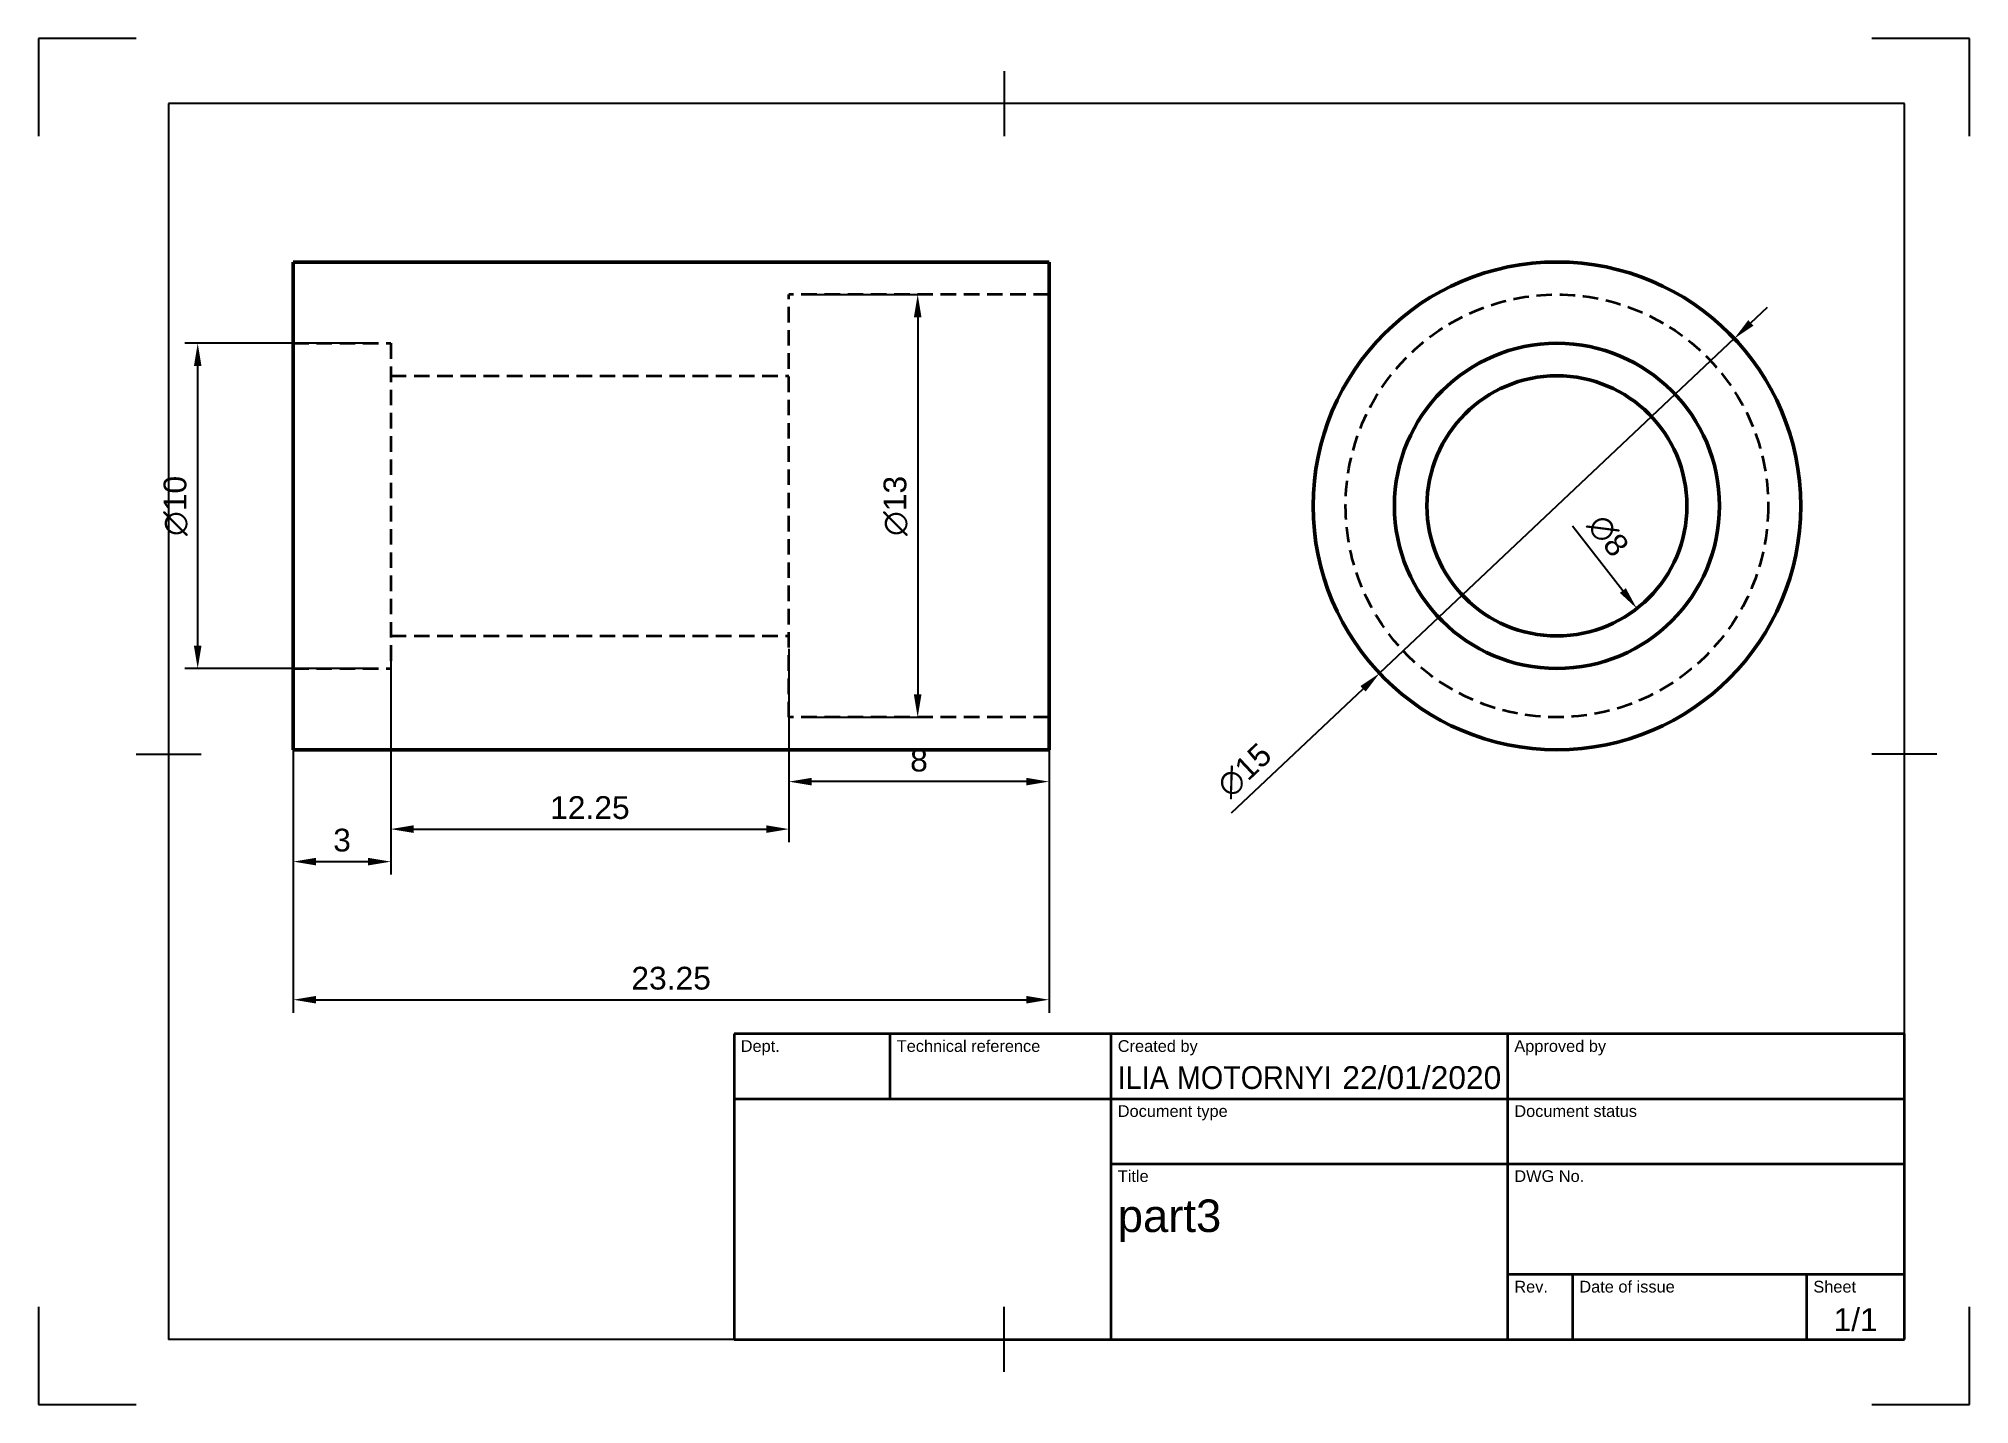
# Model space of a CAD drawing. Header units: millimetres. Extents: x 0 to 297, y 0 to 210.
import ezdxf
from ezdxf.enums import TextEntityAlignment as Align

# ---------------------------------------------------------------- set-up
doc = ezdxf.new("R2010")
doc.units = ezdxf.units.MM
doc.header["$LTSCALE"] = 0.75
doc.linetypes.add('HIDDEN2', pattern=[4.7625, 3.175, -1.5875])
for name, color, linetype, lineweight in [('Border', 7, 'Continuous', 25), ('Dimensions', 7, 'Continuous', 25), ('Hidden', 7, 'HIDDEN2', 35), ('TitleBlock', 7, 'Continuous', 35), ('Visible', 7, 'Continuous', 50)]:
    doc.layers.add(name, color=color, linetype=linetype, lineweight=lineweight)
doc.styles.add('FusionTitle', font='')
doc.styles.get("Standard").update_dxf_attribs({"font": 'arial.ttf'})
doc.styles.get('FusionTitle').set_extended_font_data('Arial Unicode MS')
doc.dimstyles.new('ISO-25', dxfattribs={"dimtxt": 3.5, "dimasz": 3.5, "dimexe": 2, "dimexo": 2, "dimgap": 1.5, "dimtad": 1, "dimzin": 12, "dimdsep": 46, "dimtxsty": 'Standard', "dimcen": 0, "dimclrd": 256, "dimclre": 256, "dimclrt": 256, "dimazin": 3, "dimtp": 0.1, "dimtm": 0.1, "dimtfac": 0.714, "dimtmove": 0, "dimatfit": 3, "dimfxl": 1, "dimtzin": 12, "dimarcsym": 0})

# ---------------------------------------------------------------- blocks, each defined once
blk = doc.blocks.new('ISO_TITLEBLOCK')
at = {"layer": 'TitleBlock'}
for p, q in [((0, 47), (-180, 47)), ((-180, 47), (-180, 0)), ((-156, 37), (-156, 47)), ((-122, 0), (-122, 47)), ((-61, 0), (-61, 47)), ((0, 0), (0, 47)), ((-180, 37), (0, 37)), ((-122, 27), (0, 27)), ((-61, 10), (0, 10)), ((-51, 0), (-51, 10)), ((-15, 0), (-15, 10)), ((-180, 0), (0, 0))]:
    blk.add_line(p, q, dxfattribs=at)
at = {"layer": 'TitleBlock', "style": 'FusionTitle'}
for s, p in [('Dept.', (-179, 46)), ('Technical reference', (-155, 46)), ('Created by', (-121, 46)), ('Approved by', (-60, 46)), ('Document type', (-121, 36)), ('Document status', (-60, 36)), ('Title', (-121, 26)), ('DWG No.', (-60, 26)), ('Rev.', (-60, 9)), ('Date of issue', (-50, 9)), ('Sheet', (-14, 9))]:
    blk.add_text(s, height=1.8, dxfattribs=at).set_placement(p, align=Align.TOP_LEFT)
for tag, p, height in [('DEPT', (-179, 38.5), 3.5), ('TECHNICAL_REFERENCE', (-155, 38.5), 3.5), ('CREATED_BY', (-121, 38.5), 3.5), ('APPROVED_BY', (-60, 38.5), 3.5), ('DOCUMENT_TYPE', (-121, 28.5), 3.5), ('DOCUMENT_STATUS', (-60, 28.5), 3.5), ('TITLE_1', (-121, 16.5), 5), ('TITLE_2', (-121, 9), 5), ('TITLE_3', (-121, 1.5), 5), ('DATE_OF_ISSUE', (-50, 1.5), 3.5)]:
    blk.add_attdef(tag, p, '', height=height, dxfattribs=at)
for tag, p in [('CREATED_DATE', (-62, 38.5)), ('APPROVED_DATE', (-1, 38.5))]:
    blk.add_attdef(tag, text='', height=3.5, dxfattribs=at).set_placement(p, align=Align.RIGHT)
for tag, height, p in [('DRAWING_NUMBER', 5, (-30.5, 16.6)), ('REV', 3.5, (-56, 3.1)), ('SHEET', 3.5, (-7.5, 3.1))]:
    blk.add_attdef(tag, text='', height=height, dxfattribs=at).set_placement(p, align=Align.MIDDLE)
blk = doc.blocks.new('ISO_A4(L)_SHEET')
at = {"layer": 'Border'}
for p, q in [((0, 210), (0, 195)), ((15, 210), (0, 210)), ((297, 210), (282, 210)), ((297, 195), (297, 210)), ((148.5, 205), (148.5, 195)), ((287, 200), (20, 200)), ((20, 200), (20, 10)), ((287, 10), (287, 200)), ((15, 100), (25, 100)), ((292, 100), (282, 100)), ((0, 15), (0, 0)), ((148.5, 5), (148.5, 15)), ((297, 0), (297, 15)), ((287, 10), (20, 10)), ((0, 0), (15, 0)), ((282, 0), (297, 0))]:
    blk.add_line(p, q, dxfattribs=at)
blk = doc.blocks.new('*D13')
at = {"layer": 'Defpoints', "color": 0, "transparency": 16777216}
for p in [(39.17218, 100.653066), (155.42218, 100.653066), (155.42218, 62.220935)]:
    blk.add_point(p, dxfattribs=at)
at = {"layer": 'Dimensions', "lineweight": -2, "transparency": 16777216}
for p, q in [((39.17218, 98.653066), (39.17218, 60.220935)), ((155.42218, 98.653066), (155.42218, 60.220935)), ((42.67218, 62.220935), (151.92218, 62.220935))]:
    blk.add_line(p, q, dxfattribs=at)
at = {"layer": 'Dimensions', "transparency": 16777216}
for points in [[(42.67218, 62.804268), (42.67218, 61.637602), (39.17218, 62.220935)], [(151.92218, 62.804268), (151.92218, 61.637602), (155.42218, 62.220935)]]:
    blk.add_solid(points, dxfattribs=at)
at = {"layer": 'Dimensions', "transparency": 16777216, "insert": (97.29718, 65.509134), "char_height": 3.5, "attachment_point": 5}
blk.add_mtext('23.25', dxfattribs=at)
blk = doc.blocks.new('*D14')
at = {"layer": 'Defpoints', "color": 0, "transparency": 16777216}
for p in [(39.17218, 113.153066), (54.17218, 113.153066), (54.17218, 83.454581)]:
    blk.add_point(p, dxfattribs=at)
at = {"layer": 'Dimensions', "lineweight": -2, "transparency": 16777216}
for p, q in [((39.17218, 111.153066), (39.17218, 81.454581)), ((54.17218, 111.153066), (54.17218, 81.454581)), ((42.67218, 83.454581), (50.67218, 83.454581))]:
    blk.add_line(p, q, dxfattribs=at)
at = {"layer": 'Dimensions', "transparency": 16777216}
for points in [[(42.67218, 84.037915), (42.67218, 82.871248), (39.17218, 83.454581)], [(50.67218, 84.037915), (50.67218, 82.871248), (54.17218, 83.454581)]]:
    blk.add_solid(points, dxfattribs=at)
at = {"layer": 'Dimensions', "transparency": 16777216, "insert": (46.67218, 86.74278), "char_height": 3.5, "attachment_point": 5}
blk.add_mtext('3', dxfattribs=at)
blk = doc.blocks.new('*D15')
at = {"layer": 'Defpoints', "color": 0, "transparency": 16777216}
for p in [(54.17218, 118.153066), (115.42218, 118.153066), (115.42218, 88.454581)]:
    blk.add_point(p, dxfattribs=at)
at = {"layer": 'Dimensions', "lineweight": -2, "transparency": 16777216}
for p, q in [((54.17218, 116.153066), (54.17218, 86.454581)), ((115.42218, 116.153066), (115.42218, 86.454581)), ((57.67218, 88.454581), (111.92218, 88.454581))]:
    blk.add_line(p, q, dxfattribs=at)
at = {"layer": 'Dimensions', "transparency": 16777216}
for points in [[(57.67218, 89.037915), (57.67218, 87.871248), (54.17218, 88.454581)], [(111.92218, 89.037915), (111.92218, 87.871248), (115.42218, 88.454581)]]:
    blk.add_solid(points, dxfattribs=at)
at = {"layer": 'Dimensions', "transparency": 16777216, "insert": (84.79718, 91.741587), "char_height": 3.5, "attachment_point": 5}
blk.add_mtext('12.25', dxfattribs=at)
blk = doc.blocks.new('*D16')
at = {"layer": 'Defpoints', "color": 0, "transparency": 16777216}
for p in [(115.42218, 105.653066), (155.42218, 105.653066), (115.42218, 95.753571)]:
    blk.add_point(p, dxfattribs=at)
at = {"layer": 'Dimensions', "lineweight": -2, "transparency": 16777216}
for p, q in [((115.42218, 103.653066), (115.42218, 93.753571)), ((155.42218, 103.653066), (155.42218, 93.753571)), ((151.92218, 95.753571), (118.92218, 95.753571))]:
    blk.add_line(p, q, dxfattribs=at)
at = {"layer": 'Dimensions', "transparency": 16777216}
for points in [[(118.92218, 96.336904), (118.92218, 95.170238), (115.42218, 95.753571)], [(151.92218, 96.336904), (151.92218, 95.170238), (155.42218, 95.753571)]]:
    blk.add_solid(points, dxfattribs=at)
at = {"layer": 'Dimensions', "transparency": 16777216, "insert": (135.42218, 99.040577), "char_height": 3.5, "attachment_point": 5}
blk.add_mtext('8', dxfattribs=at)
blk = doc.blocks.new('*D17')
at = {"layer": 'Defpoints', "color": 0, "transparency": 16777216}
for p in [(260.837343, 163.882748), (206.276058, 112.423384)]:
    blk.add_point(p, dxfattribs=at)
at = {"layer": 'Dimensions', "lineweight": -2, "transparency": 16777216}
for p, q in [((263.383537, 166.284185), (265.92973, 168.685622)), ((260.837343, 163.882748), (206.276058, 112.423384)), ((183.504192, 90.946145), (203.729865, 110.021947))]:
    blk.add_line(p, q, dxfattribs=at)
at = {"layer": 'Dimensions', "transparency": 16777216}
for points in [[(262.983297, 166.708551), (263.783776, 165.85982), (260.837343, 163.882748)], [(203.329626, 110.446312), (204.130105, 109.597581), (206.276058, 112.423384)]]:
    blk.add_solid(points, dxfattribs=at)
at = {"layer": 'Dimensions', "transparency": 16777216, "insert": (185.491307, 97.473162), "char_height": 3.5, "attachment_point": 5, "rotation": 43.32413325}
blk.add_mtext('∅15', dxfattribs=at)
blk = doc.blocks.new('*D18')
at = {"layer": 'Defpoints', "color": 0, "transparency": 16777216}
for p in [(115.42218, 170.653066), (115.42218, 105.653066), (135.22117, 105.653066)]:
    blk.add_point(p, dxfattribs=at)
at = {"layer": 'Dimensions', "lineweight": -2, "transparency": 16777216}
for p, q in [((117.42218, 170.653066), (137.22117, 170.653066)), ((135.22117, 167.153066), (135.22117, 109.153066)), ((117.42218, 105.653066), (137.22117, 105.653066))]:
    blk.add_line(p, q, dxfattribs=at)
at = {"layer": 'Dimensions', "transparency": 16777216}
for points in [[(134.637837, 167.153066), (135.804503, 167.153066), (135.22117, 170.653066)], [(134.637837, 109.153066), (135.804503, 109.153066), (135.22117, 105.653066)]]:
    blk.add_solid(points, dxfattribs=at)
at = {"layer": 'Dimensions', "transparency": 16777216, "insert": (131.836279, 138.153066), "char_height": 3.5, "attachment_point": 5, "rotation": 90}
blk.add_mtext('∅13', dxfattribs=at)
blk = doc.blocks.new('*D19')
at = {"layer": 'Defpoints', "color": 0, "transparency": 16777216}
for p in [(24.473695, 163.153066), (54.17218, 163.153066), (54.17218, 113.153066)]:
    blk.add_point(p, dxfattribs=at)
at = {"layer": 'Dimensions', "lineweight": -2, "transparency": 16777216}
for p, q in [((52.17218, 163.153066), (22.473695, 163.153066)), ((24.473695, 116.653066), (24.473695, 159.653066)), ((52.17218, 113.153066), (22.473695, 113.153066))]:
    blk.add_line(p, q, dxfattribs=at)
at = {"layer": 'Dimensions', "transparency": 16777216}
for points in [[(23.890362, 159.653066), (25.057029, 159.653066), (24.473695, 163.153066)], [(23.890362, 116.653066), (25.057029, 116.653066), (24.473695, 113.153066)]]:
    blk.add_solid(points, dxfattribs=at)
at = {"layer": 'Dimensions', "transparency": 16777216, "insert": (21.088805, 138.153066), "char_height": 3.5, "attachment_point": 5, "rotation": 90}
blk.add_mtext('∅10', dxfattribs=at)
blk = doc.blocks.new('*D20')
at = {"layer": 'Defpoints', "color": 0, "transparency": 16777216}
for p in [(221.269151, 153.93331), (245.844251, 122.372822)]:
    blk.add_point(p, dxfattribs=at)
at = {"layer": 'Dimensions', "lineweight": -2, "transparency": 16777216}
blk.add_line((235.946948, 135.083399), (243.69393, 125.134365), dxfattribs=at)
at = {"layer": 'Dimensions', "transparency": 16777216}
blk.add_solid([(244.154187, 125.492751), (243.233673, 124.775978), (245.844251, 122.372822)], dxfattribs=at)
at = {"layer": 'Dimensions', "transparency": 16777216, "insert": (241.415998, 133.569254), "char_height": 3.5, "attachment_point": 5, "rotation": 307.90673269}
blk.add_mtext('∅8', dxfattribs=at)

msp = doc.modelspace()

# ---------------------------------------------------------------- linework, layer by layer
at = {"layer": 'Hidden', "extrusion": (0, 1, 0)}
for p, q in [((155.42218, 170.653066), (115.42218, 170.653066)), ((39.17218, 163.153066), (54.17218, 163.153066)), ((54.17218, 158.153066), (115.42218, 158.153066)), ((54.17218, 118.153066), (115.42218, 118.153066)), ((39.17218, 113.153066), (54.17218, 113.153066)), ((155.42218, 105.653066), (115.42218, 105.653066))]:
    msp.add_line(p, q, dxfattribs=at)
at = {"layer": 'Hidden'}
msp.add_circle((233.556701, 138.153066, -18.125), 32.5, dxfattribs=at)
at = {"layer": 'Hidden', "extrusion": (-1, 3e-16, -1e-16)}
msp.add_arc((-138.153066, 0, -115.42218), 32.5, 0, 180, dxfattribs=at)
at = {"layer": 'Hidden', "extrusion": (1, -2e-16, 1e-16)}
msp.add_arc((138.153066, 0, 54.17218), 25, 0, 180, dxfattribs=at)
at = {"layer": 'Visible', "extrusion": (0, 1, 0)}
for p, q in [((39.17218, 175.653066), (155.42218, 175.653066)), ((39.17218, 100.653066), (155.42218, 100.653066))]:
    msp.add_line(p, q, dxfattribs=at)
at = {"layer": 'Visible'}
msp.add_circle((233.556701, 138.153066, 58.125), 37.5, dxfattribs=at)
at = {"layer": 'Visible', "extrusion": (2.969e-13, -2e-16, -1)}
for centre, radius in [((-233.556701, 138.153066, -58.125), 25), ((-233.556701, 138.153066, -43.125), 20)]:
    msp.add_circle(centre, radius, dxfattribs=at)
at = {"layer": 'Visible', "extrusion": (-1, 2e-16, -1e-16)}
msp.add_arc((-138.153066, 0, -39.17218), 37.5, 0, 180, dxfattribs=at)
at = {"layer": 'Visible', "extrusion": (1, 0, 1e-16)}
msp.add_arc((138.153066, 0, 155.42218), 37.5, 0, 180, dxfattribs=at)

# ---------------------------------------------------------------- block references
at = {"layer": 'Border'}
msp.add_blockref('ISO_A4(L)_SHEET', (0, 0), dxfattribs=at)
at = {"layer": 'TitleBlock'}
ref = msp.add_blockref('ISO_TITLEBLOCK', (287, 10), dxfattribs=at)
ref.add_attrib('CREATED_DATE', '22/01/2020', dxfattribs={"height": 3.5, "style": 'FusionTitle'}).set_placement((225, 48.5), align=Align.RIGHT)
ref.add_attrib('SHEET', '1/1', dxfattribs={"height": 3.5, "style": 'FusionTitle'}).set_placement((279.5, 13.1), align=Align.MIDDLE)
ref.add_attrib('TITLE_1', 'part3', (166, 26.5), dxfattribs={"height": 5, "style": 'FusionTitle'})
ref.add_attrib('CREATED_BY', 'ILIA MOTORNYI', (166, 48.5), dxfattribs={"height": 3.5, "style": 'FusionTitle', "width": 0.904456})

# ---------------------------------------------------------------- dimensions: what is measured, and where the dimension line sits
at = {"layer": 'Dimensions'}
for p1, p2, distance, picture, middle in [((115.42218, 170.653066), (115.42218, 105.653066), 19.79899, '*D18', (131.836279, 138.153066)), ((54.17218, 113.153066), (54.17218, 163.153066), 29.698485, '*D19', (21.088805, 138.153066))]:
    dim = msp.add_aligned_dim(p1=p1, p2=p2, distance=distance, text='∅<>', dimstyle='ISO-25', override={"dimlfac": 0.2, "dimclrd": 256, "dimclre": 256}, dxfattribs=at)
    dim.commit()
    dim.dimension.update_dxf_attribs({"geometry": picture, "text_midpoint": middle})
for p1, p2, picture, middle in [((260.837343, 163.882748), (206.276058, 112.423384), '*D17', (187.813764, 95.010709)), ((221.269151, 153.93331), (245.844251, 122.372822), '*D20', (238.745278, 131.489653))]:
    dim = msp.add_diameter_dim_2p(p1=p1, p2=p2, dimstyle='ISO-25', override={"dimlfac": 0.2, "dimclrd": 256, "dimclre": 256}, dxfattribs=at)
    dim.commit()
    dim.dimension.update_dxf_attribs({"geometry": picture, "text_midpoint": middle, "dimtype": 163})
for p1, p2, distance, picture, middle in [((54.17218, 118.153066), (115.42218, 118.153066), -29.698485, '*D15', (84.79718, 91.741587)), ((39.17218, 113.153066), (54.17218, 113.153066), -29.698485, '*D14', (46.67218, 86.74278)), ((155.42218, 105.653066), (115.42218, 105.653066), 9.899495, '*D16', (135.42218, 99.040577)), ((39.17218, 100.653066), (155.42218, 100.653066), -38.432131, '*D13', (97.29718, 65.509134))]:
    dim = msp.add_aligned_dim(p1=p1, p2=p2, distance=distance, dimstyle='ISO-25', override={"dimlfac": 0.2, "dimclrd": 256, "dimclre": 256}, dxfattribs=at)
    dim.commit()
    dim.dimension.update_dxf_attribs({"geometry": picture, "text_midpoint": middle})

doc.saveas('drawing.dxf')
